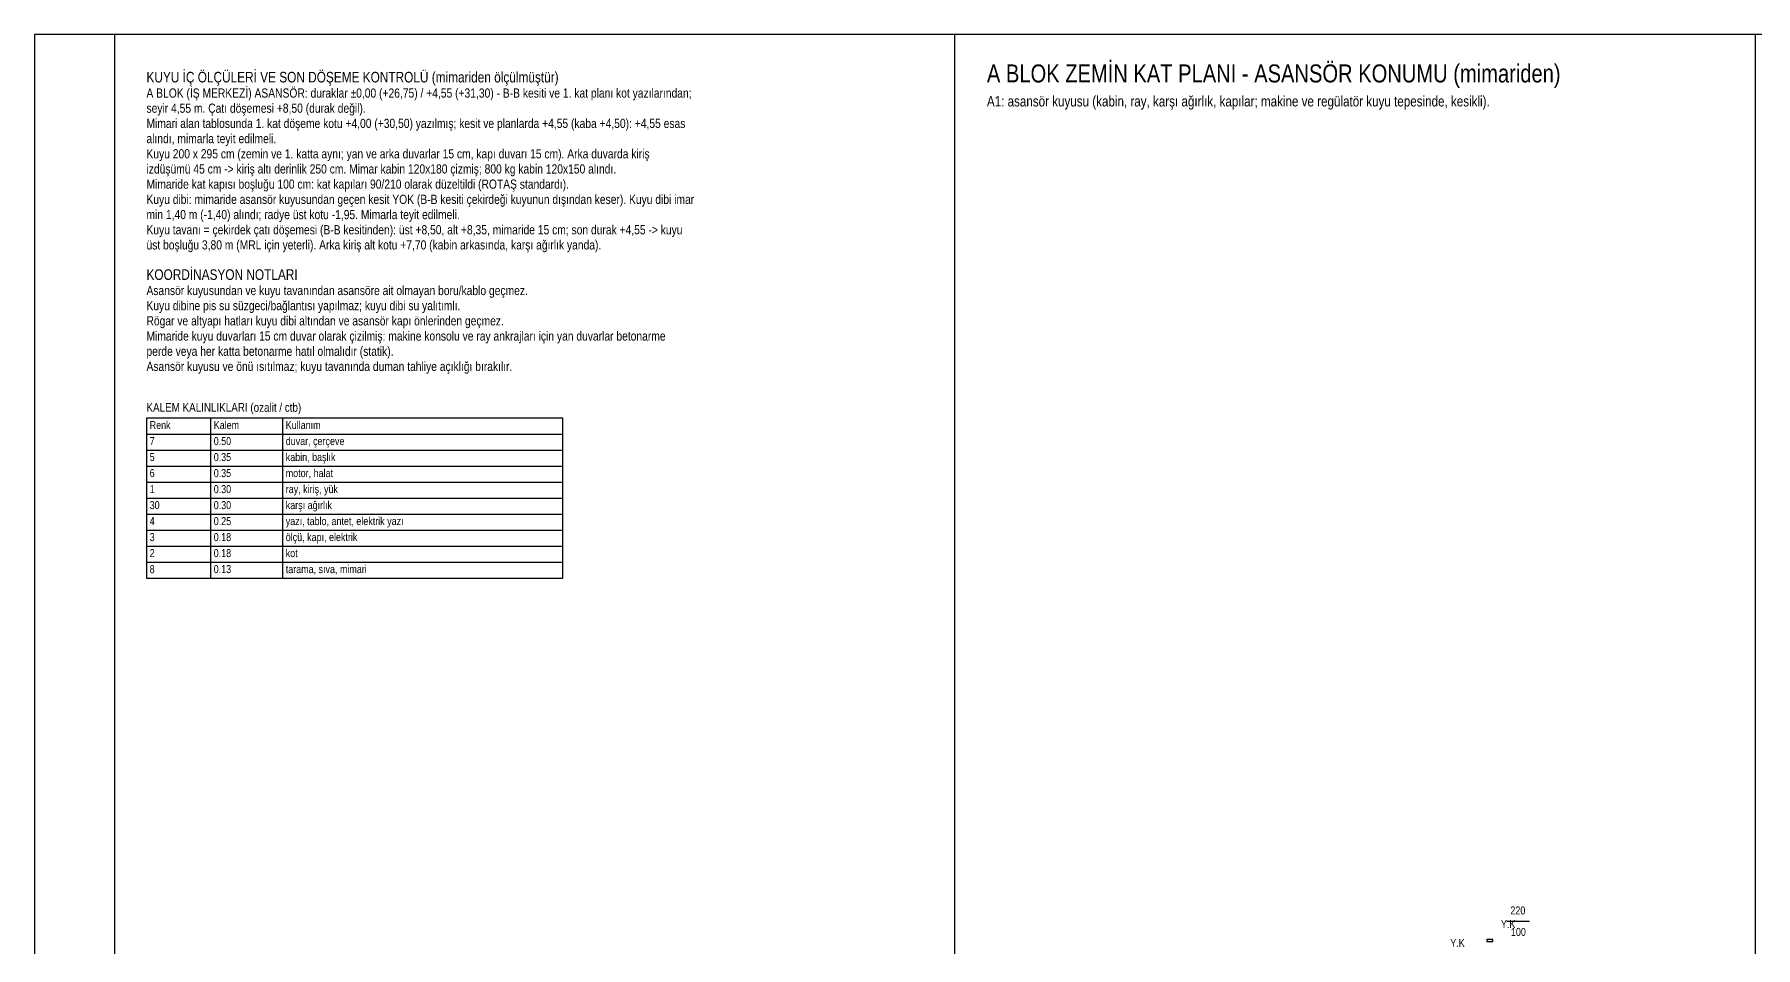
# Model space of a CAD drawing. Header units: centimetres. Extents: x 0 to 12606, y -30 to 2970.
# Drawn here: x 0 to 2150, y 1829 to 2970 of the extents above; entities that cross this region are included whole.
import ezdxf

# ---------------------------------------------------------------- set-up
doc = ezdxf.new("R2010")
doc.units = ezdxf.units.CM
for name, color, linetype in [('SCOTT-BASLIK', 5, 'CONTINUOUS'), ('SCOTT-CERCEVE', 7, 'CONTINUOUS'), ('SCOTT-MIMARI', 8, 'CONTINUOUS'), ('SCOTT-TABLO', 4, 'CONTINUOUS'), ('SCOTT-YAZI', 4, 'CONTINUOUS')]:
    doc.layers.add(name, color=color, linetype=linetype)
doc.styles.get("Standard").update_dxf_attribs({"font": 'arial.ttf', "width": 0.8})

msp = doc.modelspace()

# ---------------------------------------------------------------- linework, layer by layer
at = {"layer": 'SCOTT-CERCEVE'}
for p, q in [((1150, 0), (1150, 2970)), ((2150.3, 0), (2150.3, 2970))]:
    msp.add_line(p, q, dxfattribs=at)
for points in [[(0, 0), (12605.9, 0), (12605.9, 2970), (0, 2970)], [(100, 0), (12580.9, 0), (12580.9, 2970), (100, 2970)]]:
    msp.add_lwpolyline(points, close=True, dxfattribs=at)
at = {"layer": 'SCOTT-MIMARI'}
for points in [[(1867.7, 1861.8), (1839.7, 1861.8)], [(1822.2, 1836.8), (1822.2, 1839.3), (1814.7, 1839.3), (1814.7, 1836.8), (1822.2, 1836.8)]]:
    msp.add_lwpolyline(points, dxfattribs=at)
at = {"layer": 'SCOTT-TABLO'}
for p, q in [((220, 2490.5), (220, 2290.5)), ((310, 2490.5), (310, 2290.5)), ((140, 2470.5), (660, 2470.5)), ((140, 2450.5), (660, 2450.5)), ((140, 2430.5), (660, 2430.5)), ((140, 2410.5), (660, 2410.5)), ((140, 2390.5), (660, 2390.5)), ((140, 2370.5), (660, 2370.5)), ((140, 2350.5), (660, 2350.5)), ((140, 2330.5), (660, 2330.5)), ((140, 2310.5), (660, 2310.5))]:
    msp.add_line(p, q, dxfattribs=at)
msp.add_lwpolyline([(140, 2290.5), (660, 2290.5), (660, 2490.5), (140, 2490.5)], close=True, dxfattribs=at)

# ---------------------------------------------------------------- texts
at = {"layer": 'SCOTT-BASLIK', "width": 0.8}
for s, height, p in [('KUYU İÇ ÖLÇÜLERİ VE SON DÖŞEME KONTROLÜ (mimariden ölçülmüştür)', 13.225, (140, 2910)), ('A BLOK ZEMİN KAT PLANI - ASANSÖR KONUMU (mimariden)', 22.5, (1190, 2910)), ('KOORDİNASYON NOTLARI', 13.225, (140, 2663.3)), ('KALEM KALINLIKLARI (ozalit / ctb)', 11, (140, 2498.5)), ('Renk', 10, (144, 2476.9)), ('Kalem', 10, (224, 2476.9)), ('Kullanım', 10, (314, 2476.9))]:
    msp.add_text(s, height=height, dxfattribs=at).set_placement(p)
at = {"layer": 'SCOTT-MIMARI', "width": 0.8}
for s, p in [('220', (1844, 1870.4)), ('Y.K', (1832.2, 1853.4)), ('100', (1844.7, 1843.6)), ('Y.K', (1768.9, 1829.8))]:
    msp.add_text(s, height=10, dxfattribs=at).set_placement(p)
at = {"layer": 'SCOTT-TABLO', "width": 0.8}
for s, p in [('7', (144, 2456.9)), ('0.50', (224, 2456.9)), ('duvar, çerçeve', (314, 2456.9)), ('5', (144, 2436.9)), ('0.35', (224, 2436.9)), ('kabin, başlık', (314, 2436.9)), ('6', (144, 2416.9)), ('0.35', (224, 2416.9)), ('motor, halat', (314, 2416.9)), ('30', (144, 2376.9)), ('1', (144, 2396.9)), ('0.30', (224, 2396.9)), ('0.30', (224, 2376.9)), ('ray, kiriş, yük', (314, 2396.9)), ('karşı ağırlık', (314, 2376.9)), ('4', (144, 2356.9)), ('0.25', (224, 2356.9)), ('yazı, tablo, antet, elektrik yazı', (314, 2356.9)), ('3', (144, 2336.9)), ('0.18', (224, 2336.9)), ('ölçü, kapı, elektrik', (314, 2336.9)), ('2', (144, 2316.9)), ('0.18', (224, 2316.9)), ('kot', (314, 2316.9)), ('8', (144, 2296.9)), ('0.13', (224, 2296.9)), ('tarama, sıva, mimari', (314, 2296.9))]:
    msp.add_text(s, height=10, dxfattribs=at).set_placement(p)
at = {"layer": 'SCOTT-YAZI', "width": 0.8}
for s, height, p in [('A BLOK (İŞ MERKEZİ) ASANSÖR: duraklar %%p0,00 (+26,75) / +4,55 (+31,30) - B-B kesiti ve 1. kat planı kot yazılarından;', 11.5, (140, 2891)), ('seyir 4,55 m. Çatı döşemesi +8,50 (durak değil).', 11.5, (140, 2872.1)), ('A1: asansör kuyusu (kabin, ray, karşı ağırlık, kapılar; makine ve regülatör kuyu tepesinde, kesikli).', 13, (1190, 2880)), ('Mimari alan tablosunda 1. kat döşeme kotu +4,00 (+30,50) yazılmış; kesit ve planlarda +4,55 (kaba +4,50): +4,55 esas', 11.5, (140, 2853.1)), ('alındı, mimarla teyit edilmeli.', 11.5, (140, 2834.1)), ('Kuyu 200 x 295 cm (zemin ve 1. katta aynı; yan ve arka duvarlar 15 cm, kapı duvarı 15 cm). Arka duvarda kiriş', 11.5, (140, 2815.1)), ('izdüşümü 45 cm -> kiriş altı derinlik 250 cm. Mimar kabin 120x180 çizmiş; 800 kg kabin 120x150 alındı.', 11.5, (140, 2796.2)), ('Mimaride kat kapısı boşluğu 100 cm: kat kapıları 90/210 olarak düzeltildi (ROTAŞ standardı).', 11.5, (140, 2777.2)), ('Kuyu dibi: mimaride asansör kuyusundan geçen kesit YOK (B-B kesiti çekirdeği kuyunun dışından keser). Kuyu dibi imar', 11.5, (140, 2758.2)), ('min 1,40 m (-1,40) alındı; radye üst kotu -1,95. Mimarla teyit edilmeli.', 11.5, (140, 2739.2)), ('Kuyu tavanı = çekirdek çatı döşemesi (B-B kesitinden): üst +8,50, alt +8,35, mimaride 15 cm; son durak +4,55 -> kuyu', 11.5, (140, 2720.2)), ('üst boşluğu 3,80 m (MRL için yeterli). Arka kiriş alt kotu +7,70 (kabin arkasında, karşı ağırlık yanda).', 11.5, (140, 2701.3)), ('Asansör kuyusundan ve kuyu tavanından asansöre ait olmayan boru/kablo geçmez.', 11.5, (140, 2644.3)), ('Kuyu dibine pis su süzgeci/bağlantısı yapılmaz; kuyu dibi su yalıtımlı.', 11.5, (140, 2625.4)), ('Rögar ve altyapı hatları kuyu dibi altından ve asansör kapı önlerinden geçmez.', 11.5, (140, 2606.4)), ('perde veya her katta betonarme hatıl olmalıdır (statik).', 11.5, (140, 2568.4)), ('Mimaride kuyu duvarları 15 cm duvar olarak çizilmiş: makine konsolu ve ray ankrajları için yan duvarlar betonarme', 11.5, (140, 2587.4)), ('Asansör kuyusu ve önü ısıtılmaz; kuyu tavanında duman tahliye açıklığı bırakılır.', 11.5, (140, 2549.5))]:
    msp.add_text(s, height=height, dxfattribs=at).set_placement(p)

doc.saveas('drawing.dxf')
